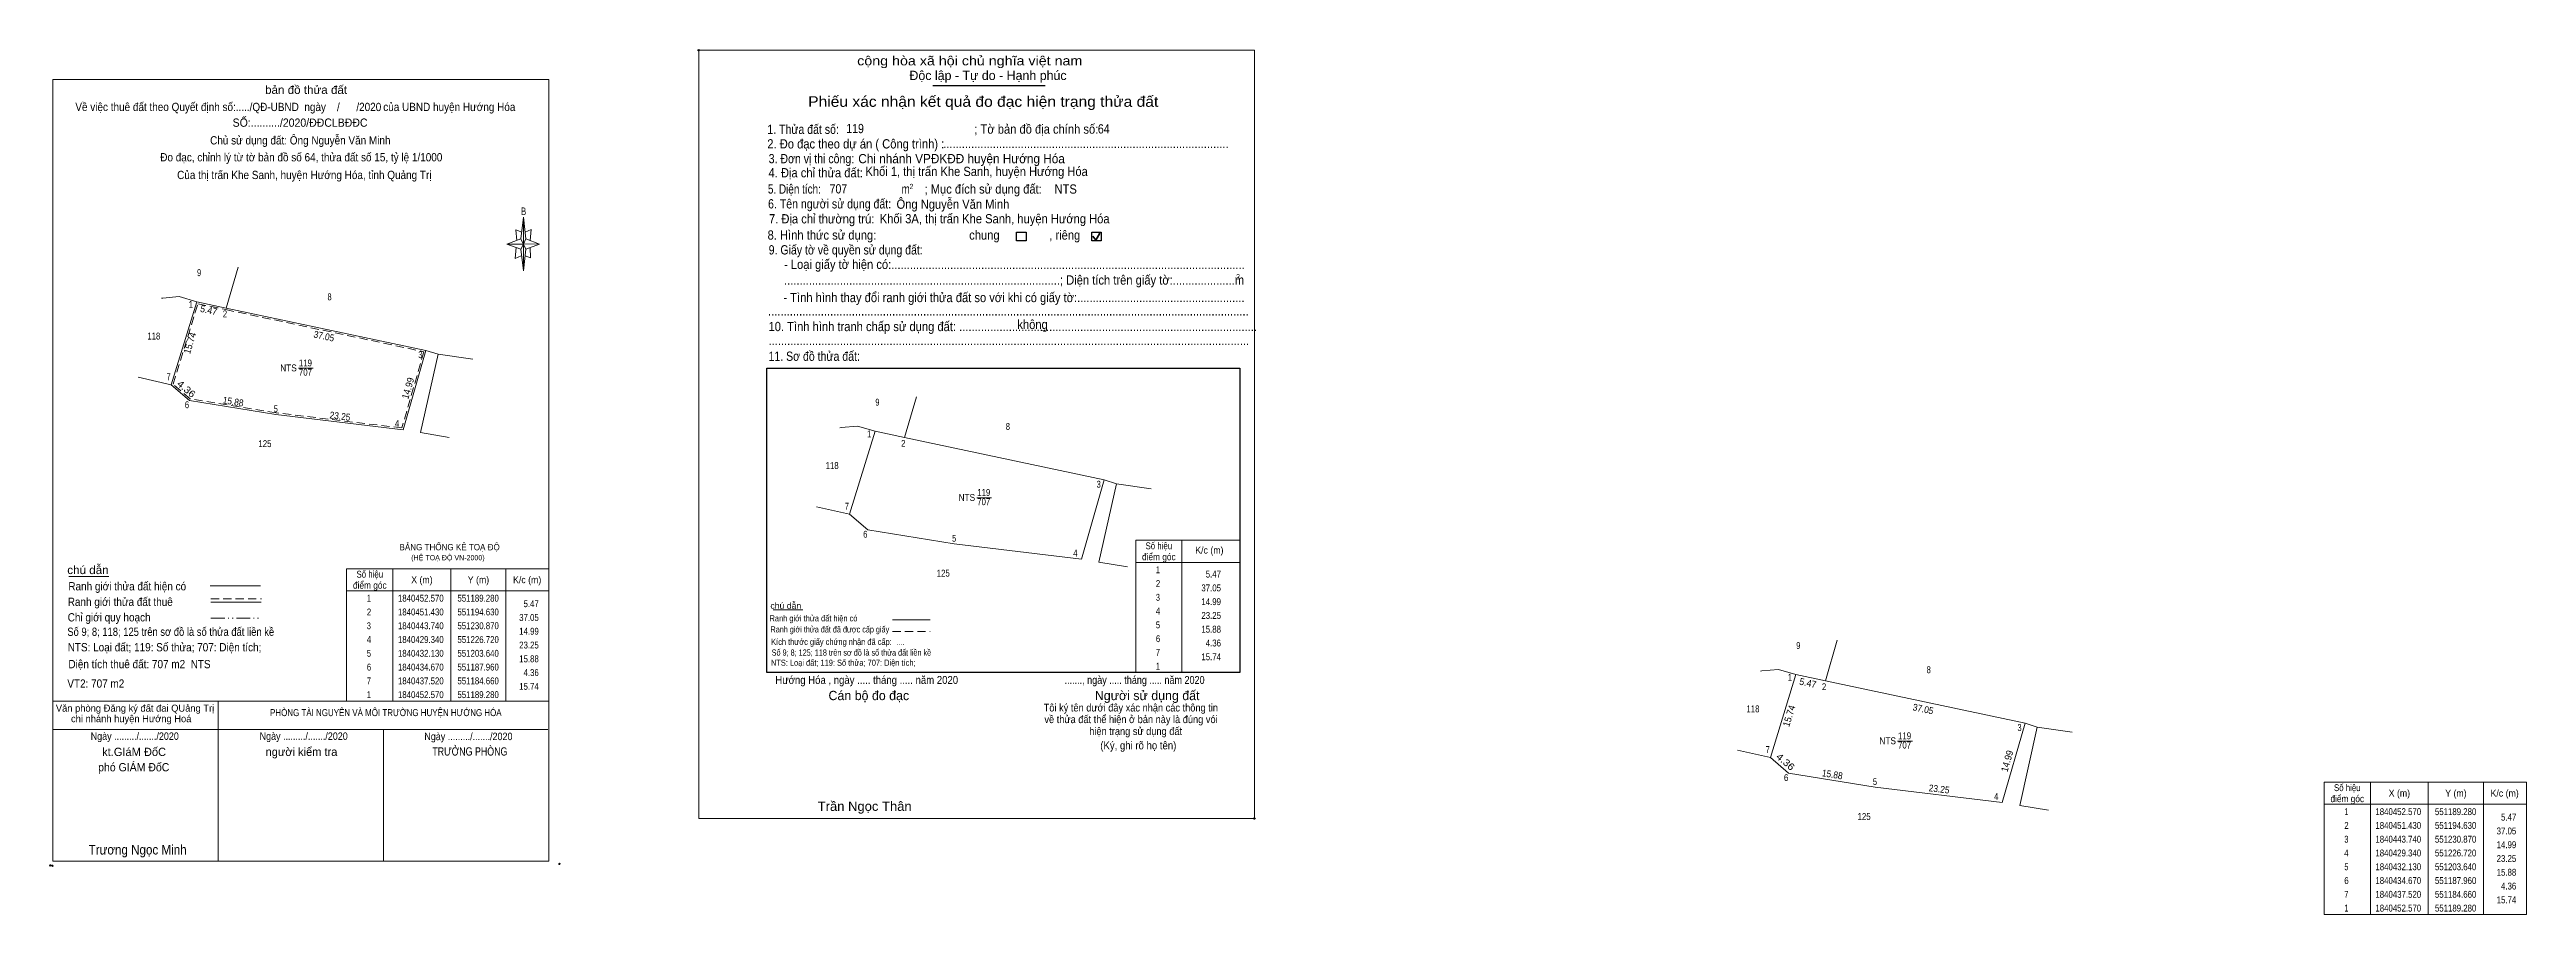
# Model space of a CAD drawing. Header units: metres. Extents: x 550873 to 551322, y 1840409 to 1840566.
import ezdxf
from ezdxf.enums import TextEntityAlignment as Align

# ---------------------------------------------------------------- set-up
doc = ezdxf.new("R2010")
doc.units = ezdxf.units.M
doc.header["$LTSCALE"] = 0.5
doc.header["$PDMODE"] = 32
doc.header["$PDSIZE"] = 0.25
doc.linetypes.add('DASH_DOUBLE_DOT', pattern=[9.2, 5, -1.2, 0.3, -1.2, 0.3, -1.2])
doc.linetypes.add('MEDIUM_DASHED', pattern=[4.5, 3, -1.5])
for name, color, linetype, lineweight in [('1', 7, 'Continuous', 13), ('10', 7, 'Continuous', 13), ('17', 7, 'Continuous', 13), ('2', 7, 'Continuous', 25), ('5', 7, 'Continuous', 13), ('6', 7, 'Continuous', 13), ('63', 7, 'Continuous', 13)]:
    doc.layers.add(name, color=color, linetype=linetype, lineweight=lineweight)

msp = doc.modelspace()

# ---------------------------------------------------------------- linework, layer by layer
at = {"layer": '1'}
for points in [[(551022.25, 1840496.72), (551027.6, 1840495.58), (551063.84, 1840487.89), (551059.69, 1840473.49), (551036.61, 1840476.28), (551020.93, 1840478.82), (551017.63, 1840481.67)], [(551189.28, 1840452.57), (551194.63, 1840451.43), (551230.87, 1840443.74), (551226.72, 1840429.34), (551203.64, 1840432.13), (551187.96, 1840434.67), (551184.66, 1840437.52)]]:
    msp.add_lwpolyline(points, close=True, dxfattribs=at)
for points in [[(551068.06, 1840472.12), (551062.85, 1840472.99), (551066.02, 1840487.2), (551072.34, 1840486.29)], [(551235.09, 1840427.97), (551229.88, 1840428.84), (551233.05, 1840443.05), (551239.37, 1840442.14)]]:
    msp.add_lwpolyline(points, dxfattribs=at)
at = {"layer": '10'}
for p, q in [((550906.72, 1840526.5), (550904.56, 1840519.08)), ((550892.81, 1840520.86), (550893.05, 1840520.88)), ((550893.05, 1840520.88), (550896.03, 1840521.16)), ((550896.03, 1840521.16), (550899.21, 1840520.22)), ((550940.8, 1840511.39), (550904.56, 1840519.08)), ((550940.8, 1840511.39), (550936.65, 1840496.99)), ((550939.81, 1840496.49), (550942.98, 1840510.7)), ((550940.8, 1840511.39), (550942.98, 1840510.7)), ((550942.98, 1840510.7), (550949.3, 1840509.79)), ((550888.6, 1840506.53), (550894.59, 1840505.17)), ((550894.59, 1840505.17), (550897.89, 1840502.32)), ((550917.65, 1840508.15), (550920.35, 1840508.15)), ((551029.76, 1840503), (551027.6, 1840495.58)), ((550945.02, 1840495.62), (550939.81, 1840496.49)), ((551015.85, 1840497.36), (551016.09, 1840497.38)), ((551016.09, 1840497.38), (551019.07, 1840497.66)), ((551019.07, 1840497.66), (551022.25, 1840496.72)), ((551063.84, 1840487.89), (551027.6, 1840495.58)), ((551063.84, 1840487.89), (551059.69, 1840473.49)), ((551062.85, 1840472.99), (551066.02, 1840487.2)), ((551063.84, 1840487.89), (551066.02, 1840487.2)), ((551066.02, 1840487.2), (551072.34, 1840486.29)), ((551011.64, 1840483.03), (551017.63, 1840481.67)), ((551017.63, 1840481.67), (551020.93, 1840478.82)), ((551068.06, 1840472.12), (551062.85, 1840472.99)), ((551196.79, 1840458.85), (551194.63, 1840451.43)), ((551182.88, 1840453.21), (551183.12, 1840453.23)), ((551183.12, 1840453.23), (551186.1, 1840453.51)), ((551186.1, 1840453.51), (551189.28, 1840452.57)), ((551230.87, 1840443.74), (551194.63, 1840451.43)), ((551230.87, 1840443.74), (551226.72, 1840429.34)), ((551229.88, 1840428.84), (551233.05, 1840443.05)), ((551230.87, 1840443.74), (551233.05, 1840443.05)), ((551233.05, 1840443.05), (551239.37, 1840442.14)), ((551178.67, 1840438.88), (551184.66, 1840437.52)), ((551184.66, 1840437.52), (551187.96, 1840434.67)), ((551235.09, 1840427.97), (551229.88, 1840428.84))]:
    msp.add_line(p, q, dxfattribs=at)
for points in [[(550894.59, 1840505.17), (550899.21, 1840520.22), (550904.56, 1840519.08)], [(550945.02, 1840495.62), (550939.81, 1840496.49), (550942.98, 1840510.7), (550949.3, 1840509.79)], [(550897.89, 1840502.32), (550913.57, 1840499.78), (550936.65, 1840496.99)], [(551017.63, 1840481.67), (551022.25, 1840496.72), (551027.6, 1840495.58)], [(551020.93, 1840478.82), (551036.61, 1840476.28), (551059.69, 1840473.49)], [(551184.66, 1840437.52), (551189.28, 1840452.57), (551194.63, 1840451.43)], [(551187.96, 1840434.67), (551203.64, 1840432.13), (551226.72, 1840429.34)]]:
    msp.add_lwpolyline(points, dxfattribs=at)
msp.add_lwpolyline([(550899.21, 1840520.22), (550904.56, 1840519.08), (550940.8, 1840511.39), (550936.65, 1840496.99), (550913.57, 1840499.78), (550897.89, 1840502.32), (550894.59, 1840505.17)], close=True, dxfattribs=at)
at = {"layer": '10', "linetype": 'MEDIUM_DASHED'}
msp.add_lwpolyline([(550899.42, 1840519.87), (550904.5, 1840518.79), (550940.42, 1840511.16), (550936.43, 1840497.32), (550913.61, 1840500.08), (550898.02, 1840502.6), (550894.93, 1840505.27)], close=True, dxfattribs=at)
at = {"layer": '17'}
for p, q in [((550876.03, 1840470.39), (550883.27, 1840470.39)), ((551003.77, 1840464.35), (551009.17, 1840464.35))]:
    msp.add_line(p, q, dxfattribs=at)
at = {"layer": '2'}
for p, q in [((551032.72, 1840559.47), (551053.1, 1840559.47)), ((551002.63, 1840508.17), (551088.43, 1840508.17)), ((551088.43, 1840508.17), (551088.43, 1840452.94))]:
    msp.add_line(p, q, dxfattribs=at)
at = {"layer": '2', "lineweight": 35}
for p, q in [((551061.75, 1840532.15), (551062.33, 1840531.41)), ((551062.33, 1840531.41), (551063.03, 1840532.66))]:
    msp.add_line(p, q, dxfattribs=at)
at = {"layer": '2', "lineweight": 13}
msp.add_lwpolyline([(550990.27, 1840565.86), (551091.06, 1840565.86), (551091.06, 1840426.47), (550990.27, 1840426.47)], close=True, dxfattribs=at)
at = {"layer": '2'}
for points in [[(551047.94, 1840532.87), (551049.67, 1840532.87), (551049.67, 1840531.26), (551047.94, 1840531.26)], [(551061.56, 1840532.87), (551063.29, 1840532.87), (551063.29, 1840531.26), (551061.56, 1840531.26)]]:
    msp.add_lwpolyline(points, close=True, dxfattribs=at)
msp.add_lwpolyline([(551088.43, 1840452.94), (551002.63, 1840452.94), (551002.63, 1840508.17)], dxfattribs=at)
for p in [(550990.27, 1840565.86), (551091.05, 1840426.47)]:
    msp.add_point(p, dxfattribs=at)
at = {"layer": '5'}
for p, q in [((550957.98, 1840531.66), (550958.48, 1840535.56)), ((550957.98, 1840529.76), (550955.48, 1840530.66)), ((550958.88, 1840529.76), (550958.48, 1840525.86)), ((550959.78, 1840528.16), (550958.78, 1840528.56)), ((550958.88, 1840531.66), (550961.38, 1840530.66)), ((550959.68, 1840530.06), (550959.78, 1840528.16)), ((550903.11, 1840418.72), (550903.11, 1840447.78)), ((550873.11, 1840442.62), (550962.91, 1840442.62)), ((550873.11, 1840442.62), (550962.91, 1840442.62)), ((550873.11, 1840442.62), (550962.91, 1840442.62)), ((550933.11, 1840418.72), (550933.11, 1840442.62))]:
    msp.add_line(p, q, dxfattribs=at)
for points in [[(550873.11, 1840560.52), (550963.11, 1840560.52), (550963.11, 1840418.72), (550873.11, 1840418.72)], [(550958.48, 1840535.56), (550958.88, 1840531.66), (550958.48, 1840530.66)], [(550958.48, 1840530.66), (550955.48, 1840530.66), (550957.98, 1840531.66), (550958.88, 1840529.76), (550961.38, 1840530.66), (550958.48, 1840530.76)], [(550958.48, 1840530.66), (550958.48, 1840525.86), (550957.98, 1840529.76)]]:
    msp.add_lwpolyline(points, close=True, dxfattribs=at)
for points in [[(550958.18, 1840532.86), (550957.08, 1840533.26), (550957.28, 1840531.36)], [(550958.78, 1840532.86), (550959.88, 1840533.36), (550959.68, 1840531.36)], [(550958.48, 1840530.66), (550957.98, 1840531.66), (550955.48, 1840530.66)], [(550957.18, 1840530.06), (550956.98, 1840528.06), (550958.08, 1840528.56)], [(550958.48, 1840530.66), (550958.88, 1840529.76), (550961.38, 1840530.66)], [(550963.11, 1840418.72), (550873.11, 1840418.72), (550873.11, 1840442.62)]]:
    msp.add_lwpolyline(points, dxfattribs=at)
for p in [(550872.64, 1840417.95), (550873.04, 1840417.88)]:
    msp.add_point(p, dxfattribs=at)
at = {"layer": '6'}
for p, q in [((550901.63, 1840468.65), (550910.77, 1840468.65)), ((550901.77, 1840465.72), (550910.91, 1840465.72)), ((551025.43, 1840462.51), (551032.25, 1840462.51)), ((550873.11, 1840447.78), (550963.11, 1840447.78))]:
    msp.add_line(p, q, dxfattribs=at)
at = {"layer": '6', "linetype": 'MEDIUM_DASHED'}
for p, q in [((550901.77, 1840466.34), (550910.97, 1840466.34)), ((551025.43, 1840460.42), (551032.28, 1840460.42))]:
    msp.add_line(p, q, dxfattribs=at)
at = {"layer": '6'}
msp.add_point((550965.01, 1840418.22), dxfattribs=at)
at = {"layer": '63'}
for p, q in [((551040.69, 1840484.65), (551043.39, 1840484.65)), ((551077.93, 1840476.94), (551077.93, 1840452.94)), ((551088.43, 1840476.94), (551088.43, 1840452.94)), ((550934.81, 1840471.78), (550934.81, 1840447.78)), ((550945.31, 1840471.78), (550945.31, 1840447.78)), ((550955.31, 1840471.78), (550955.31, 1840447.78)), ((551069.53, 1840472.94), (551088.43, 1840472.94)), ((550926.41, 1840467.78), (550963.11, 1840467.78)), ((551207.72, 1840440.5), (551210.42, 1840440.5)), ((551285.1, 1840429.05), (551321.8, 1840429.05)), ((551293.5, 1840433.05), (551293.5, 1840409.05)), ((551304, 1840433.05), (551304, 1840409.05)), ((551314, 1840433.05), (551314, 1840409.05))]:
    msp.add_line(p, q, dxfattribs=at)
at = {"layer": '63', "linetype": 'DASH_DOUBLE_DOT'}
msp.add_line((550901.8, 1840462.8), (550911, 1840462.8), dxfattribs=at)
at = {"layer": '63'}
msp.add_lwpolyline([(551088.43, 1840452.94), (551069.53, 1840452.94), (551069.53, 1840476.94), (551088.43, 1840476.94)], dxfattribs=at)
for points in [[(550926.41, 1840471.78), (550963.11, 1840471.78), (550963.11, 1840447.78), (550926.41, 1840447.78)], [(551285.1, 1840433.05), (551321.8, 1840433.05), (551321.8, 1840409.05), (551285.1, 1840409.05)]]:
    msp.add_lwpolyline(points, close=True, dxfattribs=at)

# ---------------------------------------------------------------- texts
at = {"layer": '1'}
for s, height, width, p in [('NTS', 1.25, 0.9, (551038.9, 1840484.09)), ('707', 1.25, 0.85, (551041.965, 1840483.31)), ('119', 1.25, 0.85, (551041.97, 1840484.99)), ('BẢNG THỐNG KÊ TOẠ ĐỘ ', 1.15, 0.95, (550945.29, 1840475.13)), ('(HỆ TOẠ ĐỘ VN-2000)', 0.9335, 0.9, (550944.78, 1840473.32)), ('119', 1.25, 0.85, (551209, 1840440.84)), ('NTS', 1.25, 0.9, (551205.93, 1840439.94)), ('707', 1.25, 0.85, (551208.995, 1840439.16))]:
    msp.add_text(s, height=height, dxfattribs=dict(at, width=width)).set_placement(p, align=Align.CENTER)
at = {"layer": '10'}
for s, width, p in [('9', 0.8, (550899.645, 1840524.87)), ('8', 0.75, (550923.31, 1840520.48)), ('118', 0.85, (550891.425, 1840513.37)), ('119', 0.85, (550918.93, 1840508.49)), ('NTS', 0.9, (550915.86, 1840507.59)), ('707', 0.85, (550918.925, 1840506.81)), ('125', 0.85, (550911.585, 1840493.85))]:
    msp.add_text(s, height=1.25, dxfattribs=dict(at, width=width)).set_placement(p, align=Align.CENTER)
for s, width, p in [(' 1', 0.75, (550898.52, 1840519.12)), (' 2', 0.85, (550904.73, 1840517.4)), (' 3', 0.8, (550940.15, 1840509.99)), (' 7', 0.8, (550894.48, 1840505.99)), (' 6', 0.85, (550897.84, 1840500.91)), (' 5', 0.8, (550913.93, 1840500.18)), (' 4', 0.85, (550935.95, 1840497.49))]:
    msp.add_text(s, height=1.25, dxfattribs=dict(at, width=width)).set_placement(p, align=Align.RIGHT)
for s, rotation, width, p in [('5.47', 347.971, 0.95, (550901.2647, 1840518.0936)), ('15.74', 72.935, 0.95, (550898.5699, 1840512.5416)), ('37.05', 348.02, 0.9, (550922.1703, 1840513.371)), ('4.36', 319.185, 1.15, (550896.9165, 1840503.9335)), ('14.99', 73.923, 0.95, (550938.1296, 1840504.3569)), ('15.88', 350.799, 0.9, (550905.7251, 1840501.4979)), ('23.25', 353.107, 0.9, (550925.13, 1840498.8464))]:
    msp.add_text(s, height=1.25, rotation=rotation, dxfattribs=dict(at, width=width)).set_placement(p, align=Align.CENTER)
at = {"layer": '2'}
for s, height, width, p in [('cộng hòa xã hội chủ nghĩa việt nam', 1.682, 1.15, (551019.01, 1840563.11)), ('1. Thửa đất số:', 1.682, 0.85, (551002.72, 1840550.67)), ('119', 1.68, 0.85, (551017.04, 1840550.81)), ('; Tờ bản đồ địa chính số:', 1.682, 0.9, (551040.26, 1840550.71)), ('64', 1.68, 0.85, (551062.67, 1840550.75)), ('2. Đo đạc theo dự án ( Công trình) : ', 1.683, 0.9, (551002.71, 1840548.03)), ('3. Đơn vị thi công:', 1.683, 0.85, (551002.96, 1840545.35)), ('Chi nhánh VPĐKĐĐ huyện Hướng Hóa', 1.68, 0.95, (551019.21, 1840545.35)), ('............................................................................................', 1.683, 0.9, (551034.61, 1840548.09)), ('5. Diện tích:', 1.683, 0.8, (551002.82, 1840539.84)), ('4. Địa chỉ thửa đất:', 1.683, 0.9, (551002.93, 1840542.79)), ('707', 1.68, 0.85, (551014.01, 1840539.87)), ('Khối 1, thị trấn Khe Sanh, huyện Hướng Hóa', 1.68, 0.9, (551020.51, 1840543.03)), ('m', 1.682, 0.8, (551027.05, 1840539.84)), ('2', 0.9611, 0.8, (551028.5, 1840540.65)), ('; Mục đích sử dụng đất:', 1.682, 0.9, (551031.23, 1840539.84)), ('NTS', 1.68, 0.9, (551054.81, 1840539.83)), ('6. Tên người sử dụng đất:', 1.683, 0.85, (551002.85, 1840537.15)), ('Ông Nguyễn Văn Minh', 1.68, 0.9, (551026.15, 1840537.09)), ('8. Hình thức sử dụng:', 1.683, 0.9, (551002.76, 1840531.49)), ('7. Địa chỉ thường trú:', 1.683, 0.9, (551003.01, 1840534.43)), ('Khối 3A, thị trấn Khe Sanh, huyện Hướng Hóa', 1.68, 0.9, (551023.11, 1840534.45)), ('chung                , riêng', 1.682, 0.9, (551039.33, 1840531.49)), ('9. Giấy tờ về quyền sử dụng đất:', 1.683, 0.85, (551002.96, 1840528.8)), ('     - Loại giấy tờ hiện có:..................................................................................................................', 1.682, 0.9, (551002.93, 1840526.17)), ('     .........................................................................................; Diện tích trên giấy tờ:....................m', 1.682, 0.9, (551002.93, 1840523.33)), ('2', 0.9611, 0.8, (551087.73, 1840524.27)), ('     - Tình hình thay đổi ranh giới thửa đất so với khi có giấy tờ:......................................................', 1.682, 0.9, (551002.82, 1840520.15)), ('...........................................................................................................................................................', 1.682, 0.9, (551002.85, 1840517.71)), ('10. Tình hình tranh chấp sử dụng đất: ................................................................................................', 1.683, 0.9, (551002.93, 1840514.89)), ('không', 1.682, 0.9, (551048.07, 1840515.27)), ('11. Sơ đồ thửa đất:', 1.683, 0.85, (551002.93, 1840509.5)), ('...........................................................................................................................................................', 1.682, 0.9, (551002.93, 1840512.38)), ('Hướng Hóa , ngày ..... tháng ..... năm 2020', 1.441, 0.9, (551004.17, 1840450.88)), ('......., ngày ..... tháng ..... năm 2020', 1.441, 0.85, (551056.63, 1840450.88)), ('(Ký, ghi rõ họ tên)', 1.442, 0.9, (551063.11, 1840439.01)), ('Trần Ngọc Thân', 1.68, 1.05, (551011.85, 1840427.85))]:
    msp.add_text(s, height=height, dxfattribs=dict(at, width=width)).set_placement(p)
for s, p in [('Độc lập - Tự do - Hạnh phúc', (551028.49, 1840560.45)), ('Cán bộ đo đạc', (551013.81, 1840447.94)), ('Người sử dụng đất', (551062.12, 1840447.94))]:
    msp.add_text(s, height=1.682, dxfattribs=at).set_placement(p)
for s, height, width, p in [('Phiếu xác nhận kết quả đo đạc hiện trạng thửa đất', 1.922, 1.1, (551041.875, 1840555.59)), ('....', 0.935, 0.95, (551026.875, 1840457.93)), ('Tôi ký tên dưới đây xác nhận các thông tin', 1.39, 0.9, (551068.65, 1840445.88)), ('về thửa đất thể hiện ở bản này là đúng vói', 1.39, 0.9, (551068.685, 1840443.77)), ('hiện trạng sử dụng đất', 1.39, 0.9, (551069.525, 1840441.61))]:
    msp.add_text(s, height=height, dxfattribs=dict(at, width=width)).set_placement(p, align=Align.CENTER)
msp.add_text('.', height=0.4806, dxfattribs=at).set_placement((551091.0385, 1840426.22), align=Align.CENTER)
at = {"layer": '5'}
for s, height, width, p in [('bản đồ thửa đất', 1.5, 1.05, (550919.05, 1840557.93)), ('Về việc thuê đất theo Quyết định số:...../QĐ-UBND  ngày    /      /2020', 1.5, 0.9, (550904.94, 1840554.82)), ('của UBND huyện Hướng Hóa', 1.5, 0.9, (550945.03, 1840554.82)), ('Chủ sử dụng đất: Ông Nguyễn Văn Minh', 1.5, 0.9, (550918, 1840548.76)), ('SỐ:........../2020/ĐĐCLBĐĐC', 1.5, 0.95, (550917.96, 1840551.97)), ('Đo đạc, chỉnh lý từ tờ bản đồ số 64, thửa đất số 15, tỷ lệ 1/1000 ', 1.5, 0.9, (550918.435, 1840545.69)), ('Của thị trấn Khe Sanh, huyện Hướng Hóa, tỉnh Quảng Trị', 1.5, 0.9, (550918.73, 1840542.48)), ('B', 1.378, 0.75, (550958.515, 1840535.95)), ('Ngày ........./......./2020', 1.35, 0.9, (550887.975, 1840440.73)), ('Ngày ........./......./2020', 1.35, 0.9, (550918.615, 1840440.73)), ('Ngày ........./......./2020', 1.35, 0.9, (550948.495, 1840440.68)), ('TRƯỞNG PHÒNG', 1.5, 0.8, (550948.755, 1840437.88)), ('phó GIÁM ĐốC', 1.5, 0.95, (550887.79, 1840435.02)), ('Trương Ngọc Minh', 1.75, 0.9, (550888.495, 1840419.93))]:
    msp.add_text(s, height=height, dxfattribs=dict(at, width=width)).set_placement(p, align=Align.CENTER)
for s, p in [('kt.GIáM ĐốC', (550887.855, 1840437.8)), ('người kiểm tra', (550918.215, 1840437.82))]:
    msp.add_text(s, height=1.5, dxfattribs=at).set_placement(p, align=Align.CENTER)
at = {"layer": '6'}
for s, height, width, p in [('chú dẫn', 1.5, 1.05, (550875.73, 1840470.81)), ('Ranh giới thửa đất hiện có ', 1.5, 0.9, (550875.93, 1840467.85)), ('Ranh giới thửa đất thuê', 1.5, 0.9, (550875.82, 1840465.03)), ('chú dẫn', 1.12, 1.05, (551003.27, 1840464.51)), ('Số 9; 8; 118; 125 trên sơ đồ là số thửa đất liền kề', 1.5, 0.85, (550875.74, 1840459.6)), ('Chỉ giới quy hoạch', 1.5, 0.9, (550875.81, 1840462.22)), ('Ranh giới thửa đất hiện có ', 1.12, 0.9, (551003.11, 1840462.23)), ('Ranh giới thửa đất đã được cấp giấy', 1.12, 0.85, (551003.29, 1840460.22)), ('NTS: Loại đất; 119: Số thửa; 707: Diện tích;', 1.5, 0.9, (550875.81, 1840456.79)), ('Kích thước giấy chứng nhận đã cấp:', 1.12, 0.9, (551003.41, 1840457.96)), ('Số 9; 8; 125; 118 trên sơ đồ là số thửa đất liền kề', 1.12, 0.85, (551003.5, 1840456.01)), ('VT2: 707 m2', 1.5, 0.9, (550875.74, 1840450.2)), ('Diện tích thuê đất: 707 m2  NTS', 1.5, 0.9, (550875.94, 1840453.73)), ('NTS: Loại đất; 119: Số thửa; 707: Diện tích;', 1.12, 0.9, (551003.37, 1840454.17))]:
    msp.add_text(s, height=height, dxfattribs=dict(at, width=width)).set_placement(p)
for s, p in [(' Văn phòng Đăng ký đất đai QUảng Trị', (550887.79, 1840445.85)), ('chi nhánh huyện Hướng Hoá', (550887.33, 1840443.94))]:
    msp.add_text(s, height=1.267, dxfattribs=at).set_placement(p, align=Align.CENTER)
at = {"layer": '6', "width": 0.85}
msp.add_text('PHÒNG TÀI NGUYÊN VÀ MÔI TRƯỜNG HUYỆN HƯỚNG HÓA', height=1.27, dxfattribs=at).set_placement((550933.515, 1840445.04), align=Align.CENTER)
at = {"layer": '63'}
for s, width, p in [('9', 0.8, (551022.685, 1840501.37)), ('8', 0.75, (551046.35, 1840496.98)), ('118', 0.85, (551014.465, 1840489.87)), ('điểm góc', 0.9, (551073.73, 1840473.32)), ('Số hiệu', 0.85, (551073.73, 1840475.32)), ('K/c (m)', 0.95, (551082.895, 1840474.53)), ('điểm góc', 0.9, (550930.61, 1840468.16)), ('Số hiệu', 0.85, (550930.61, 1840470.16)), ('X (m)', 0.95, (550940.06, 1840469.16)), ('Y (m)', 0.95, (550950.315, 1840469.16)), ('K/c (m)', 0.95, (550959.155, 1840469.16)), ('125', 0.85, (551034.625, 1840470.35)), (' 2', 0.85, (551073.385, 1840468.47)), (' 1', 0.75, (551073.38, 1840470.97)), (' 2', 0.85, (550930.265, 1840463.31)), (' 1', 0.75, (550930.26, 1840465.81)), ('1840452.570', 0.85, (550939.86, 1840465.81)), ('1840451.430', 0.85, (550939.86, 1840463.31)), ('551189.280', 0.85, (550950.26, 1840465.81)), ('551194.630', 0.85, (550950.26, 1840463.31)), (' 4', 0.85, (551073.38, 1840463.47)), (' 3', 0.8, (551073.375, 1840465.97)), (' 3', 0.8, (550930.255, 1840460.81)), ('1840443.740', 0.85, (550939.86, 1840460.81)), ('551230.870', 0.85, (550950.26, 1840460.81)), (' 5', 0.8, (551073.385, 1840460.97)), (' 4', 0.85, (550930.26, 1840458.31)), (' 5', 0.8, (550930.265, 1840455.81)), ('1840429.340', 0.85, (550939.86, 1840458.31)), ('1840432.130', 0.85, (550939.86, 1840455.81)), ('551226.720', 0.85, (550950.26, 1840458.31)), ('551203.640', 0.85, (550950.26, 1840455.81)), (' 6', 0.85, (551073.385, 1840458.47)), (' 7', 0.8, (551073.385, 1840455.97)), ('9', 0.8, (551189.715, 1840457.22)), (' 6', 0.85, (550930.265, 1840453.31)), (' 7', 0.8, (550930.265, 1840450.81)), ('1840434.670', 0.85, (550939.86, 1840453.31)), ('1840437.520', 0.85, (550939.86, 1840450.81)), ('551187.960', 0.85, (550950.26, 1840453.31)), ('551184.660', 0.85, (550950.26, 1840450.81)), (' 1', 0.75, (551073.38, 1840453.47)), ('8', 0.75, (551213.38, 1840452.83)), (' 1', 0.75, (550930.26, 1840448.31)), ('1840452.570', 0.85, (550939.86, 1840448.31)), ('551189.280', 0.85, (550950.26, 1840448.31)), ('118', 0.85, (551181.495, 1840445.72)), ('điểm góc', 0.9, (551289.3, 1840429.43)), ('Số hiệu', 0.85, (551289.3, 1840431.43)), ('X (m)', 0.95, (551298.75, 1840430.43)), ('Y (m)', 0.95, (551309.005, 1840430.43)), ('K/c (m)', 0.95, (551317.845, 1840430.43)), ('125', 0.85, (551201.655, 1840426.2)), (' 2', 0.85, (551288.955, 1840424.58)), (' 1', 0.75, (551288.95, 1840427.08)), ('1840452.570', 0.85, (551298.55, 1840427.08)), ('1840451.430', 0.85, (551298.55, 1840424.58)), ('551189.280', 0.85, (551308.95, 1840427.08)), ('551194.630', 0.85, (551308.95, 1840424.58)), (' 4', 0.85, (551288.95, 1840419.58)), (' 3', 0.8, (551288.945, 1840422.08)), ('1840443.740', 0.85, (551298.55, 1840422.08)), ('1840429.340', 0.85, (551298.55, 1840419.58)), ('551230.870', 0.85, (551308.95, 1840422.08)), ('551226.720', 0.85, (551308.95, 1840419.58)), (' 5', 0.8, (551288.955, 1840417.08)), (' 6', 0.85, (551288.955, 1840414.58)), ('1840432.130', 0.85, (551298.55, 1840417.08)), ('1840434.670', 0.85, (551298.55, 1840414.58)), ('551203.640', 0.85, (551308.95, 1840417.08)), ('551187.960', 0.85, (551308.95, 1840414.58)), (' 7', 0.8, (551288.955, 1840412.08)), (' 1', 0.75, (551288.95, 1840409.58)), ('1840437.520', 0.85, (551298.55, 1840412.08)), ('1840452.570', 0.85, (551298.55, 1840409.58)), ('551184.660', 0.85, (551308.95, 1840412.08)), ('551189.280', 0.85, (551308.95, 1840409.58))]:
    msp.add_text(s, height=1.25, dxfattribs=dict(at, width=width)).set_placement(p, align=Align.CENTER)
for s, width, p in [(' 1', 0.75, (551021.56, 1840495.62)), (' 2', 0.85, (551027.77, 1840493.9)), (' 3', 0.8, (551063.19, 1840486.49)), (' 7', 0.8, (551017.52, 1840482.49)), (' 6', 0.85, (551020.88, 1840477.41)), (' 5', 0.8, (551036.97, 1840476.68)), (' 4', 0.85, (551058.99, 1840473.99)), ('5.47', 0.85, (551085, 1840470.18)), ('5.47', 0.85, (550961.26, 1840464.81)), ('37.05', 0.85, (551085, 1840467.68)), ('14.99', 0.85, (551085, 1840465.18)), ('37.05', 0.85, (550961.26, 1840462.31)), ('14.99', 0.85, (550961.26, 1840459.81)), ('23.25', 0.85, (551085, 1840462.68)), ('15.88', 0.85, (551085, 1840460.18)), ('23.25', 0.85, (550961.26, 1840457.31)), ('15.88', 0.85, (550961.26, 1840454.81)), ('15.74', 0.85, (551085, 1840455.18)), ('4.36', 0.85, (551085, 1840457.68)), ('4.36', 0.85, (550961.26, 1840452.31)), (' 1', 0.75, (551188.59, 1840451.47)), ('15.74', 0.85, (550961.26, 1840449.81)), (' 2', 0.85, (551194.8, 1840449.75)), (' 3', 0.8, (551230.22, 1840442.34)), (' 7', 0.8, (551184.55, 1840438.34)), (' 6', 0.85, (551187.91, 1840433.26)), (' 5', 0.8, (551204, 1840432.53)), (' 4', 0.85, (551226.02, 1840429.84)), ('37.05', 0.85, (551319.95, 1840423.58)), ('5.47', 0.85, (551319.95, 1840426.08)), ('23.25', 0.85, (551319.95, 1840418.58)), ('14.99', 0.85, (551319.95, 1840421.08)), ('15.88', 0.85, (551319.95, 1840416.08)), ('15.74', 0.85, (551319.95, 1840411.08)), ('4.36', 0.85, (551319.95, 1840413.58))]:
    msp.add_text(s, height=1.25, dxfattribs=dict(at, width=width)).set_placement(p, align=Align.RIGHT)
for s, rotation, width, p in [('5.47', 347.971, 0.95, (551191.3347, 1840450.4436)), ('15.74', 72.935, 0.95, (551188.6399, 1840444.8916)), ('37.05', 348.02, 0.9, (551212.2403, 1840445.721)), ('4.36', 319.185, 1.15, (551186.9865, 1840436.2835)), ('14.99', 73.923, 0.95, (551228.1996, 1840436.7069)), ('15.88', 350.799, 0.9, (551195.7951, 1840433.8479)), ('23.25', 353.107, 0.9, (551215.2, 1840431.1964))]:
    msp.add_text(s, height=1.25, rotation=rotation, dxfattribs=dict(at, width=width)).set_placement(p, align=Align.CENTER)

doc.saveas('drawing.dxf')
